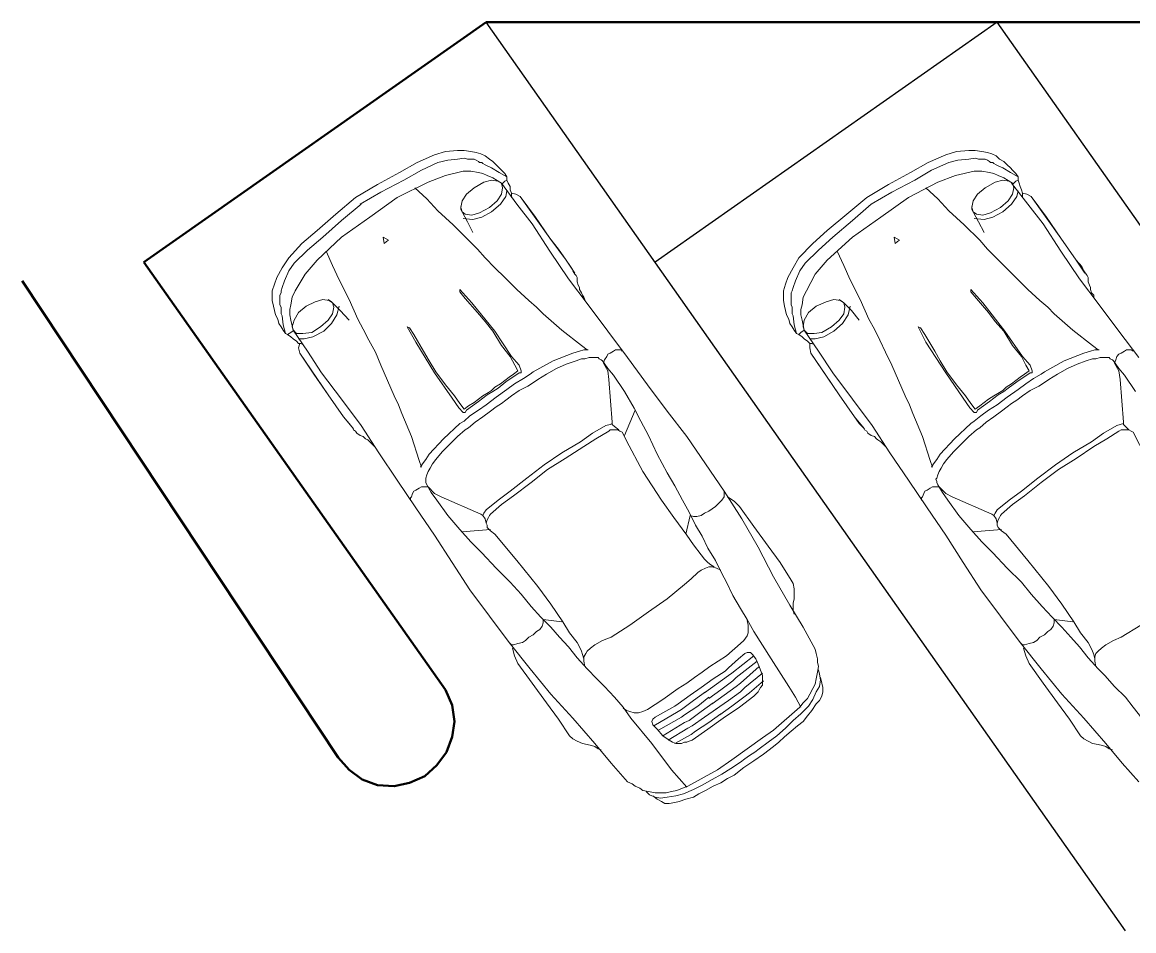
# Model space of a CAD drawing. Header units: metres. Extents: x -24.2 to 51.5, y -28.6 to 30.1.
# Drawn here: x -12.29 to -6.17, y -22.65 to -17.65 of the extents above; entities that cross this region are included whole.
import ezdxf

# ---------------------------------------------------------------- set-up
doc = ezdxf.new("R2010")
doc.units = ezdxf.units.M
for name, color, linetype in [('GF-BLACK', 250, 'Continuous'), ('GF-DARKGRAY', 8, 'Continuous'), ('GF-GRAY', 8, 'Continuous')]:
    doc.layers.add(name, color=color, linetype=linetype)

msp = doc.modelspace()

# ---------------------------------------------------------------- linework, layer by layer
at = {"layer": 'GF-BLACK', "lineweight": 50, "true_color": 0x000000}
for p, q in [((-9.7335, -17.6507), (-11.6163, -18.9723)), ((-9.7335, -17.6507), (11.0973, -17.6507)), ((-9.9568, -21.3257), (-11.6163, -18.9723)), ((-10.5482, -21.6998), (-12.2861, -19.0749))]:
    msp.add_line(p, q, dxfattribs=at)
msp.add_lwpolyline([(-10.5482, -21.6998), (-10.4878, -21.7662), (-10.4154, -21.8205), (-10.331, -21.8507), (-10.2404, -21.8567), (-10.156, -21.8386), (-10.0715, -21.8024), (-10.0051, -21.7421), (-9.9508, -21.6697), (-9.9206, -21.5852), (-9.9085, -21.5007), (-9.9206, -21.4102), (-9.9568, -21.3257)], dxfattribs=at)
at = {"layer": 'GF-DARKGRAY', "lineweight": 25, "true_color": 0x767676}
for p, q in [((-6.2155, -22.6533), (-9.7335, -17.6507)), ((-6.9215, -17.6507), (-8.8042, -18.9723)), ((-3.4034, -22.6533), (-6.9215, -17.6507))]:
    msp.add_line(p, q, dxfattribs=at)
at = {"layer": 'GF-GRAY', "lineweight": 13, "true_color": 0x808080}
for p, q in [((-9.2086, -19.4309), (-9.1784, -19.455)), ((-6.3965, -19.4309), (-6.3663, -19.455)), ((-9.0879, -19.5274), (-9.0818, -19.5093)), ((-6.2758, -19.5274), (-6.2698, -19.5093)), ((-8.9129, -19.7869), (-8.9732, -19.9257)), ((-10.1016, -20.0645), (-10.0896, -20.1007)), ((-7.2896, -20.0645), (-7.2775, -20.1007)), ((-9.8663, -20.4567), (-9.7094, -20.4447)), ((-7.0543, -20.4567), (-6.8974, -20.4447))]:
    msp.add_line(p, q, dxfattribs=at)
for points in [[(-10.4516, -18.6162), (-10.331, -18.5438), (-10.2103, -18.4774), (-10.1137, -18.4231), (-10.0172, -18.3809), (-9.9568, -18.3628), (-9.8904, -18.3568), (-9.8542, -18.3568), (-9.818, -18.3628), (-9.7879, -18.3688), (-9.7637, -18.3749), (-9.7396, -18.3869), (-9.7154, -18.405), (-9.6973, -18.4171), (-9.6792, -18.4352), (-9.6611, -18.4533), (-9.6491, -18.4654), (-9.631, -18.4835), (-9.6189, -18.5016)], [(-10.4275, -18.6524), (-10.3129, -18.5861), (-10.1861, -18.5197), (-10.0896, -18.4654), (-9.9991, -18.4231), (-9.9448, -18.4111), (-9.8904, -18.405), (-9.8542, -18.399), (-9.8361, -18.405)], [(-9.8361, -18.405), (-9.8241, -18.405), (-9.812, -18.405), (-9.7999, -18.405), (-9.7879, -18.4111), (-9.7758, -18.4171), (-9.7698, -18.4231), (-9.7577, -18.4231), (-9.7516, -18.4292), (-9.7396, -18.4352), (-9.7275, -18.4412), (-9.7154, -18.4473), (-9.7034, -18.4533), (-9.6611, -18.4774), (-9.6189, -18.5016)], [(-7.6396, -18.6162), (-7.5189, -18.5438), (-7.3982, -18.4774), (-7.3017, -18.4231), (-7.2051, -18.3809), (-7.1448, -18.3628), (-7.0784, -18.3568), (-7.0422, -18.3568), (-7.006, -18.3628), (-6.9758, -18.3688), (-6.9517, -18.3749), (-6.9275, -18.3869), (-6.9094, -18.405), (-6.8853, -18.4171), (-6.8672, -18.4352), (-6.8491, -18.4533), (-6.837, -18.4654), (-6.8189, -18.4835), (-6.8068, -18.5016)], [(-7.6155, -18.6524), (-7.5008, -18.5861), (-7.3741, -18.5197), (-7.2836, -18.4654), (-7.187, -18.4231), (-7.1387, -18.4111), (-7.0784, -18.405), (-7.0422, -18.399), (-7.0241, -18.405)], [(-7.0241, -18.405), (-7.012, -18.405), (-6.9999, -18.405), (-6.9879, -18.405), (-6.9758, -18.4111), (-6.9637, -18.4171), (-6.9577, -18.4231), (-6.9456, -18.4231), (-6.9396, -18.4292), (-6.9275, -18.4352), (-6.9155, -18.4412), (-6.9034, -18.4473), (-6.8913, -18.4533), (-6.8491, -18.4774), (-6.8068, -18.5016)], [(-10.3732, -18.7249), (-10.2223, -18.6162), (-10.0534, -18.5318), (-9.9568, -18.4955), (-9.8603, -18.4714), (-9.818, -18.4714), (-9.7758, -18.4774), (-9.7516, -18.4835), (-9.7275, -18.4955), (-9.6973, -18.5076), (-9.6491, -18.5378)], [(-9.6189, -18.5016), (-9.6189, -18.5197), (-9.631, -18.5257), (-9.6491, -18.5438)], [(-9.6189, -18.5197), (-9.6129, -18.5378), (-9.6008, -18.5559), (-9.6008, -18.574), (-9.5948, -18.5921), (-9.5948, -18.6042), (-9.5948, -18.6162)], [(-7.5612, -18.7249), (-7.4103, -18.6162), (-7.2474, -18.5318), (-7.1508, -18.4955), (-7.0482, -18.4714), (-7.006, -18.4714), (-6.9637, -18.4774), (-6.9396, -18.4835), (-6.9155, -18.4955), (-6.8853, -18.5076), (-6.837, -18.5378)], [(-6.8068, -18.5016), (-6.8068, -18.5197), (-6.8189, -18.5257), (-6.837, -18.5438)], [(-6.8068, -18.5197), (-6.8008, -18.5378), (-6.7948, -18.5559), (-6.7887, -18.574), (-6.7827, -18.5921), (-6.7827, -18.6042), (-6.7827, -18.6162)], [(-9.6491, -18.5378), (-9.5646, -18.6524), (-9.4801, -18.7611), (-9.3835, -18.9119), (-9.281, -19.0628), (-9.1723, -19.2076), (-9.0637, -19.3524), (-8.9551, -19.4973), (-8.8465, -19.6481), (-8.7379, -19.793), (-8.6292, -19.9317), (-8.5267, -20.0826), (-8.4241, -20.2335), (-8.3275, -20.3843), (-8.237, -20.5412), (-8.1525, -20.7042), (-8.062, -20.861), (-7.9896, -20.9817), (-7.9232, -21.1024), (-7.9172, -21.1266), (-7.9111, -21.1567), (-7.9111, -21.1748), (-7.9051, -21.199), (-7.9111, -21.2291), (-7.9172, -21.2654), (-7.9232, -21.2955), (-7.9353, -21.3197), (-7.9534, -21.3498), (-7.9655, -21.374), (-7.9896, -21.3981), (-8.0077, -21.4223), (-8.1525, -21.549), (-8.2129, -21.5912), (-8.3818, -21.7119), (-8.4603, -21.7662), (-8.6232, -21.8567), (-8.6534, -21.8688), (-8.6836, -21.8809), (-8.7137, -21.8869), (-8.7439, -21.8929), (-8.7741, -21.8929), (-8.8042, -21.8929), (-8.8404, -21.8869), (-8.8706, -21.8809), (-8.8887, -21.8688), (-8.9129, -21.8567), (-8.931, -21.8447), (-8.9551, -21.8326), (-9.0456, -21.73), (-9.1361, -21.6214), (-9.2568, -21.4826), (-9.3775, -21.3498), (-9.4922, -21.211), (-9.6068, -21.0662), (-9.7154, -20.9214), (-9.8241, -20.7766), (-9.9206, -20.6257), (-10.0172, -20.4748), (-10.1197, -20.324), (-10.2223, -20.1731), (-10.3249, -20.0223), (-10.4215, -19.8714), (-10.5301, -19.7266), (-10.6387, -19.5817), (-10.7172, -19.4611), (-10.7956, -19.3464)], [(-10.1258, -18.5619), (-10.0594, -18.6223), (-9.9991, -18.6887), (-9.9146, -18.7671), (-9.8301, -18.8516), (-9.7818, -18.8999), (-9.7396, -18.9481), (-9.6853, -19.0024), (-9.631, -19.0568), (-9.5646, -19.1231), (-9.4982, -19.1835), (-9.456, -19.2197), (-9.4198, -19.2559), (-9.3172, -19.3464), (-9.2086, -19.4309)], [(-9.8603, -18.7309), (-9.806, -18.7369), (-9.7577, -18.7249), (-9.7034, -18.6947), (-9.6551, -18.6524), (-9.6249, -18.6102), (-9.6189, -18.58)], [(-9.5948, -18.5921), (-9.5706, -18.5981), (-9.5465, -18.6102)], [(-7.3137, -18.5619), (-7.2474, -18.6223), (-7.187, -18.6887), (-7.1025, -18.7671), (-7.018, -18.8516), (-6.9758, -18.8999), (-6.9275, -18.9481), (-6.8732, -19.0024), (-6.8189, -19.0568), (-6.7525, -19.1231), (-6.6862, -19.1835), (-6.6439, -19.2197), (-6.6077, -19.2559), (-6.5051, -19.3464), (-6.3965, -19.4309)], [(-7.0482, -18.7309), (-6.9939, -18.7369), (-6.9456, -18.7249), (-6.8913, -18.6947), (-6.8431, -18.6524), (-6.8129, -18.6102), (-6.8068, -18.58)], [(-6.8431, -18.5378), (-6.7525, -18.6524), (-6.6681, -18.7611), (-6.5715, -18.9119), (-6.4689, -19.0628), (-6.3603, -19.2076), (-6.2517, -19.3524), (-6.1431, -19.4973)], [(-6.7827, -18.5921), (-6.7586, -18.5981), (-6.7344, -18.6102)], [(-10.4516, -18.6162), (-10.5603, -18.7068), (-10.6628, -18.7973), (-10.7473, -18.8697), (-10.8197, -18.9481), (-10.856, -19.0024), (-10.8861, -19.0568), (-10.8982, -19.093), (-10.9103, -19.1292), (-10.9103, -19.1593), (-10.9103, -19.1835), (-10.9042, -19.2136), (-10.8982, -19.2378), (-10.8922, -19.2619), (-10.8801, -19.2861), (-10.8741, -19.3102), (-10.862, -19.3283), (-10.8499, -19.3464), (-10.8378, -19.3645)], [(-10.4215, -18.6524), (-10.5301, -18.743), (-10.6327, -18.8335), (-10.7172, -18.9059), (-10.7896, -18.9783), (-10.8197, -19.0205), (-10.8439, -19.0749), (-10.856, -19.1111), (-10.862, -19.1292)], [(-9.5465, -18.6102), (-9.3835, -18.8395), (-9.293, -18.9602), (-9.2448, -19.0326)], [(-9.5465, -18.6102), (-9.462, -18.7249), (-9.3835, -18.8395), (-9.3353, -18.8999), (-9.293, -18.9602), (-9.2689, -18.9964), (-9.2448, -19.0326)], [(-7.6396, -18.6162), (-7.7482, -18.7068), (-7.8568, -18.7973), (-7.9353, -18.8697), (-8.0137, -18.9481), (-8.0439, -19.0024), (-8.0741, -19.0568), (-8.0861, -19.093), (-8.0982, -19.1292), (-8.0982, -19.1593), (-8.0982, -19.1835), (-8.0922, -19.2136), (-8.0861, -19.2378), (-8.0801, -19.2619), (-8.068, -19.2861), (-8.062, -19.3102), (-8.0499, -19.3283), (-8.0379, -19.3464), (-8.0258, -19.3645)], [(-7.6155, -18.6524), (-7.718, -18.743), (-7.8267, -18.8335), (-7.9051, -18.9059), (-7.9775, -18.9783), (-8.0077, -19.0205), (-8.0318, -19.0749), (-8.0439, -19.1111), (-8.0499, -19.1292)], [(-6.7344, -18.6102), (-6.5715, -18.8395), (-6.487, -18.9602), (-6.4387, -19.0326)], [(-6.7344, -18.6102), (-6.6499, -18.7249), (-6.5715, -18.8395), (-6.5293, -18.8999), (-6.487, -18.9602), (-6.4568, -18.9964), (-6.4387, -19.0326)], [(-9.8723, -18.6645), (-9.8723, -18.6826), (-9.8663, -18.6947), (-9.8361, -18.749), (-9.806, -18.8093)], [(-7.0603, -18.6645), (-7.0603, -18.6826), (-7.0543, -18.6947), (-7.0241, -18.749), (-6.9939, -18.8093)], [(-10.3732, -18.7249), (-10.5301, -18.8335), (-10.6628, -18.9602), (-10.7292, -19.0386), (-10.7835, -19.1292), (-10.8016, -19.1654), (-10.8077, -19.2076), (-10.8137, -19.2317), (-10.8137, -19.2619), (-10.8077, -19.2921), (-10.7956, -19.3464)], [(-7.5612, -18.7249), (-7.718, -18.8335), (-7.8568, -18.9602), (-7.9232, -19.0386), (-7.9715, -19.1292), (-7.9896, -19.1654), (-7.9956, -19.2076), (-8.0017, -19.2317), (-8.0017, -19.2619), (-7.9956, -19.2921), (-7.9836, -19.3464)], [(-10.3008, -18.8335), (-10.2706, -18.8516), (-10.2827, -18.8576)], [(-10.3008, -18.8335), (-10.2947, -18.8697), (-10.2827, -18.8576)], [(-7.4887, -18.8335), (-7.4586, -18.8516), (-7.4706, -18.8576)], [(-7.4887, -18.8335), (-7.4827, -18.8697), (-7.4706, -18.8576)], [(-10.6146, -18.9119), (-10.5784, -18.9904), (-10.5422, -19.0688), (-10.4879, -19.1774), (-10.4396, -19.2861), (-10.4094, -19.3404), (-10.3792, -19.4007), (-10.343, -19.4671), (-10.3129, -19.5395), (-10.2766, -19.624), (-10.2404, -19.7085), (-10.2163, -19.7567), (-10.1982, -19.805), (-10.1439, -19.9317), (-10.1016, -20.0645)], [(-7.8025, -18.9119), (-7.7663, -18.9904), (-7.7301, -19.0688), (-7.6758, -19.1774), (-7.6275, -19.2861), (-7.5974, -19.3404), (-7.5672, -19.4007), (-7.537, -19.4671), (-7.5008, -19.5395), (-7.4646, -19.624), (-7.4284, -19.7085), (-7.4043, -19.7567), (-7.3861, -19.805), (-7.3318, -19.9317), (-7.2896, -20.0645)], [(-9.2568, -19.0205), (-9.2448, -19.0386), (-9.2387, -19.0447), (-9.2327, -19.0567), (-9.2327, -19.0809), (-9.2267, -19.099), (-9.2206, -19.1111), (-9.2206, -19.1231), (-9.2086, -19.1412), (-9.2025, -19.1533), (-9.1965, -19.1654), (-9.1904, -19.1774)], [(-6.4448, -19.0205), (-6.4327, -19.0386), (-6.4267, -19.0447), (-6.4206, -19.0567), (-6.4206, -19.0809), (-6.4146, -19.099), (-6.4086, -19.1111), (-6.4086, -19.1231), (-6.4025, -19.1412), (-6.3905, -19.1533), (-6.3905, -19.1654), (-6.3844, -19.1774)], [(-10.862, -19.1292), (-10.862, -19.1412), (-10.868, -19.1533), (-10.868, -19.1654), (-10.868, -19.1774), (-10.868, -19.1835), (-10.868, -19.1955), (-10.868, -19.2076), (-10.862, -19.2197), (-10.862, -19.2317), (-10.862, -19.2438), (-10.862, -19.2559), (-10.856, -19.268), (-10.8499, -19.3162), (-10.8378, -19.3645)], [(-9.8784, -19.1231), (-9.812, -19.1955), (-9.6853, -19.3524), (-9.5948, -19.4912), (-9.5525, -19.5395), (-9.5404, -19.5697), (-9.5404, -19.5817), (-9.5525, -19.5817), (-9.6249, -19.63), (-9.6672, -19.6662), (-9.6973, -19.6843)], [(-9.8784, -19.1231), (-9.8784, -19.1352), (-9.8482, -19.1714), (-9.7818, -19.2499), (-9.7396, -19.2981), (-9.6973, -19.3524), (-9.6491, -19.4309), (-9.6008, -19.4912), (-9.5766, -19.5395), (-9.5585, -19.5697), (-9.5827, -19.5878), (-9.6068, -19.6059), (-9.631, -19.624), (-9.6551, -19.6421), (-9.6853, -19.6602), (-9.7034, -19.6783)], [(-8.0499, -19.1292), (-8.056, -19.1412), (-8.056, -19.1533), (-8.056, -19.1654), (-8.056, -19.1774), (-8.056, -19.1835), (-8.056, -19.1955), (-8.056, -19.2076), (-8.0499, -19.2197), (-8.0499, -19.2317), (-8.0499, -19.2438), (-8.0499, -19.2559), (-8.0439, -19.268), (-8.0379, -19.3162), (-8.0258, -19.3645)], [(-7.0663, -19.1231), (-6.9999, -19.1955), (-6.8793, -19.3524), (-6.7827, -19.4912), (-6.7405, -19.5395), (-6.7284, -19.5697), (-6.7284, -19.5817), (-6.7405, -19.5817), (-6.8129, -19.63), (-6.8612, -19.6662), (-6.8853, -19.6843)], [(-7.0663, -19.1231), (-7.0663, -19.1352), (-7.0362, -19.1714), (-6.9698, -19.2499), (-6.9336, -19.2981), (-6.8853, -19.3524), (-6.837, -19.4309), (-6.7887, -19.4912), (-6.7646, -19.5395), (-6.7465, -19.5697), (-6.7706, -19.5878), (-6.7948, -19.6059), (-6.8189, -19.624), (-6.8431, -19.6421), (-6.8732, -19.6602), (-6.8913, -19.6783)], [(-10.6025, -19.1774), (-10.5844, -19.1895), (-10.5784, -19.1955), (-10.5361, -19.2378), (-10.4878, -19.2921)], [(-7.7905, -19.1774), (-7.7724, -19.1895), (-7.7663, -19.1955), (-7.7241, -19.2378), (-7.6818, -19.2921)], [(-10.5422, -19.2136), (-10.5542, -19.2619), (-10.5844, -19.3102)], [(-7.7301, -19.2136), (-7.7422, -19.2619), (-7.7724, -19.3102)], [(-10.687, -19.3826), (-10.6266, -19.3524), (-10.5844, -19.3102)], [(-7.8749, -19.3826), (-7.8206, -19.3524), (-7.7724, -19.3102)], [(-10.8378, -19.3645), (-10.8258, -19.3705), (-10.8077, -19.3585), (-10.7896, -19.3464)], [(-10.8258, -19.3705), (-10.8077, -19.3826), (-10.7956, -19.3947), (-10.7775, -19.4067), (-10.7654, -19.4188), (-10.7534, -19.4188), (-10.7413, -19.4249)], [(-10.687, -19.3826), (-10.7353, -19.3947), (-10.7654, -19.3947)], [(-10.168, -19.3283), (-10.1197, -19.4128), (-10.0172, -19.5817), (-9.9206, -19.7205), (-9.8844, -19.7748), (-9.8603, -19.799), (-9.8482, -19.799), (-9.8422, -19.7869), (-9.7758, -19.7386), (-9.7275, -19.7024), (-9.6973, -19.6843)], [(-10.168, -19.3283), (-10.156, -19.3343), (-10.1318, -19.3705), (-10.0775, -19.4611), (-10.0473, -19.5154), (-10.0111, -19.5757), (-9.9568, -19.6481), (-9.9085, -19.7085), (-9.8784, -19.7507), (-9.8542, -19.7809), (-9.8301, -19.7628), (-9.7999, -19.7447), (-9.7758, -19.7266), (-9.7516, -19.7085), (-9.7215, -19.6904), (-9.7034, -19.6783)], [(-8.0258, -19.3645), (-8.0137, -19.3705), (-8.0017, -19.3585), (-7.9836, -19.3464)], [(-8.0137, -19.3705), (-7.9956, -19.3826), (-7.9836, -19.3947), (-7.9655, -19.4067), (-7.9534, -19.4188), (-7.9413, -19.4188), (-7.9292, -19.4249)], [(-6.1431, -21.8326), (-6.2336, -21.73), (-6.3241, -21.6214), (-6.4448, -21.4826), (-6.5655, -21.3498), (-6.6801, -21.211), (-6.7948, -21.0662), (-6.9034, -20.9214), (-7.012, -20.7766), (-7.1086, -20.6257), (-7.2051, -20.4748), (-7.3077, -20.324), (-7.4103, -20.1731), (-7.5129, -20.0223), (-7.6094, -19.8714), (-7.718, -19.7266), (-7.8267, -19.5817), (-7.9051, -19.4611), (-7.9836, -19.3464)], [(-7.8749, -19.3826), (-7.9232, -19.3947), (-7.9534, -19.3947)], [(-7.356, -19.3283), (-7.3137, -19.4128), (-7.2051, -19.5817), (-7.1086, -19.7205), (-7.0724, -19.7748), (-7.0482, -19.799), (-7.0362, -19.799), (-7.0301, -19.7869), (-6.9637, -19.7386), (-6.9155, -19.7024), (-6.8853, -19.6843)], [(-7.356, -19.3283), (-7.3439, -19.3343), (-7.3198, -19.3705), (-7.2655, -19.4611), (-7.2353, -19.5154), (-7.1991, -19.5757), (-7.1448, -19.6481), (-7.0965, -19.7085), (-7.0663, -19.7507), (-7.0422, -19.7809), (-7.018, -19.7628), (-6.9939, -19.7447), (-6.9698, -19.7266), (-6.9396, -19.7085), (-6.9094, -19.6904), (-6.8913, -19.6783)], [(-10.7594, -19.4188), (-10.7654, -19.443), (-10.7594, -19.4731)], [(-7.9534, -19.4188), (-7.9534, -19.443), (-7.9474, -19.4731)], [(-10.7594, -19.4731), (-10.6025, -19.7024), (-10.518, -19.8231), (-10.4637, -19.8895)], [(-10.7594, -19.4731), (-10.681, -19.5878), (-10.6025, -19.7024), (-10.5603, -19.7628), (-10.518, -19.8231), (-10.4878, -19.8593), (-10.4637, -19.8895)], [(-9.1723, -19.455), (-9.1965, -19.455), (-9.2206, -19.4611), (-9.2568, -19.4731), (-9.3654, -19.5154), (-9.4741, -19.5757), (-9.4922, -19.5878), (-9.5284, -19.6119), (-9.5767, -19.6421), (-9.6189, -19.6723), (-9.6792, -19.7145)], [(-9.0939, -19.5154), (-9.0999, -19.5093), (-9.112, -19.5033), (-9.118, -19.4973), (-9.1301, -19.4973), (-9.1482, -19.4973), (-9.1663, -19.4973), (-9.1904, -19.5033), (-9.2086, -19.5033), (-9.2387, -19.5154), (-9.293, -19.5335), (-9.3473, -19.5576), (-9.4017, -19.5878), (-9.4499, -19.6179), (-9.468, -19.63), (-9.5042, -19.6542), (-9.5525, -19.6783), (-9.5948, -19.7085), (-9.6249, -19.7326), (-9.6491, -19.7507)], [(-8.9853, -19.4611), (-8.9913, -19.455), (-9.0034, -19.455), (-9.0215, -19.455), (-9.0336, -19.4611), (-9.0517, -19.4731), (-9.0637, -19.4792), (-9.0698, -19.4912), (-9.0818, -19.5093)], [(-7.9474, -19.4731), (-7.7905, -19.7024), (-7.706, -19.8231), (-7.6517, -19.8895)], [(-7.9474, -19.4731), (-7.8689, -19.5878), (-7.7905, -19.7024), (-7.7482, -19.7628), (-7.706, -19.8231), (-7.6818, -19.8593), (-7.6517, -19.8895)], [(-6.3603, -19.455), (-6.3844, -19.455), (-6.4086, -19.4611), (-6.4448, -19.4731), (-6.5534, -19.5154), (-6.662, -19.5757), (-6.6801, -19.5878), (-6.7224, -19.6119), (-6.7646, -19.6421), (-6.8068, -19.6723), (-6.8672, -19.7145)], [(-6.2818, -19.5154), (-6.2879, -19.5093), (-6.2999, -19.5033), (-6.306, -19.4973), (-6.3181, -19.4973), (-6.3362, -19.4973), (-6.3543, -19.4973), (-6.3784, -19.5033), (-6.3965, -19.5033), (-6.4327, -19.5154), (-6.481, -19.5335), (-6.5353, -19.5576), (-6.5896, -19.5878), (-6.6379, -19.6179), (-6.656, -19.63), (-6.6922, -19.6542), (-6.7405, -19.6783), (-6.7827, -19.7085), (-6.8129, -19.7326), (-6.843, -19.7507)], [(-6.1732, -19.4611), (-6.1853, -19.455), (-6.1913, -19.455), (-6.2094, -19.455), (-6.2215, -19.4611), (-6.2396, -19.4731), (-6.2517, -19.4792), (-6.2637, -19.4912), (-6.2698, -19.5093)], [(-8.0017, -21.4223), (-8.0318, -21.3679), (-8.068, -21.3076), (-8.1646, -21.1567), (-8.2611, -21.0059), (-8.2974, -20.9395), (-8.3336, -20.8792), (-8.3758, -20.8067), (-8.412, -20.7343), (-8.4241, -20.7102), (-8.4361, -20.686), (-8.4723, -20.6136), (-8.5146, -20.5473), (-8.5448, -20.4809), (-8.581, -20.4205), (-8.6172, -20.3481), (-8.6534, -20.2817), (-8.6956, -20.2033), (-8.7379, -20.1309), (-8.7922, -20.0283), (-8.8404, -19.9257), (-8.8827, -19.8473), (-8.9189, -19.7749), (-8.9732, -19.6843), (-9.0336, -19.5938), (-9.0637, -19.5576), (-9.0939, -19.5154)], [(-9.0034, -19.8955), (-9.0275, -19.8774), (-9.0396, -19.8654), (-9.0396, -19.8533), (-9.0577, -19.618), (-9.0637, -19.5697), (-9.0879, -19.5274)], [(-6.1612, -19.6843), (-6.2215, -19.5938), (-6.2517, -19.5576), (-6.2818, -19.5154)], [(-6.1974, -19.8955), (-6.2155, -19.8774), (-6.2275, -19.8654), (-6.2275, -19.8533), (-6.2456, -19.618), (-6.2517, -19.5697), (-6.2758, -19.5274)], [(-10.0594, -20.1973), (-10.0654, -20.1852), (-10.0654, -20.1792), (-10.0654, -20.1671), (-10.0654, -20.1611), (-10.0594, -20.1429), (-10.0534, -20.1248), (-10.0413, -20.1067), (-10.0292, -20.0826), (-10.0111, -20.0585), (-9.9749, -20.0162), (-9.9327, -19.974), (-9.8904, -19.9317), (-9.8482, -19.8955), (-9.8301, -19.8835), (-9.7939, -19.8533), (-9.7517, -19.8231), (-9.7094, -19.793), (-9.6792, -19.7688), (-9.6491, -19.7507)], [(-9.8784, -19.8593), (-9.8542, -19.8473), (-9.8241, -19.8171), (-9.7758, -19.7869), (-9.7335, -19.7567), (-9.6792, -19.7145)], [(-7.2474, -20.1973), (-7.2534, -20.1852), (-7.2534, -20.1792), (-7.2594, -20.1671), (-7.2534, -20.1611), (-7.2474, -20.1429), (-7.2413, -20.1248), (-7.2293, -20.1067), (-7.2172, -20.0826), (-7.1991, -20.0585), (-7.1629, -20.0162), (-7.1206, -19.974), (-7.0784, -19.9317), (-7.0362, -19.8955), (-7.018, -19.8835), (-6.9818, -19.8533), (-6.9396, -19.8231), (-6.8974, -19.793), (-6.8672, -19.7688), (-6.8431, -19.7507)], [(-7.0663, -19.8593), (-7.0482, -19.8473), (-7.012, -19.8171), (-6.9698, -19.7869), (-6.9215, -19.7567), (-6.8672, -19.7145)], [(-9.8784, -19.8593), (-9.9689, -19.9438), (-10.0473, -20.0283)], [(-9.0396, -19.8593), (-9.0517, -19.8654), (-9.0758, -19.8714), (-9.1482, -19.9136), (-9.2146, -19.9619), (-9.3172, -20.0223), (-9.4137, -20.0886)], [(-7.0663, -19.8593), (-7.1568, -19.9438), (-7.2353, -20.0283)], [(-6.2275, -19.8593), (-6.2456, -19.8654), (-6.2637, -19.8714), (-6.3362, -19.9136), (-6.4025, -19.9619), (-6.5051, -20.0223), (-6.6017, -20.0886)], [(-10.4697, -19.8835), (-10.4637, -19.8955), (-10.4516, -19.9016), (-10.4456, -19.9136), (-10.4275, -19.9257), (-10.4094, -19.9317), (-10.3973, -19.9438), (-10.3853, -19.9498), (-10.3732, -19.9619), (-10.3611, -19.974), (-10.3551, -19.98), (-10.343, -19.9921)], [(-8.4784, -20.6498), (-8.4965, -20.6378), (-8.5146, -20.6257), (-8.5327, -20.6076), (-8.5508, -20.5835), (-8.593, -20.5291), (-8.6292, -20.4748), (-8.7017, -20.3783), (-8.768, -20.2817), (-8.8706, -20.1248), (-8.9611, -19.9559), (-8.9732, -19.9317), (-8.9853, -19.9076), (-8.9973, -19.9016), (-9.0094, -19.8955), (-9.0215, -19.8955), (-9.0396, -19.8955), (-9.0517, -19.8955), (-9.0577, -19.9016), (-9.1301, -19.9438), (-9.1965, -19.986), (-9.2991, -20.0524), (-9.3956, -20.1128)], [(-7.6577, -19.8835), (-7.6517, -19.8955), (-7.6396, -19.9016), (-7.6336, -19.9136), (-7.6155, -19.9257), (-7.5974, -19.9317), (-7.5853, -19.9438), (-7.5793, -19.9498), (-7.5611, -19.9619), (-7.5491, -19.974), (-7.543, -19.98), (-7.531, -19.9921)], [(-5.6663, -20.6498), (-5.6844, -20.6378), (-5.7025, -20.6257), (-5.7267, -20.6076), (-5.7448, -20.5835), (-5.781, -20.5291), (-5.8232, -20.4748), (-5.8896, -20.3783), (-5.956, -20.2817), (-6.0586, -20.1248), (-6.1491, -19.9559), (-6.1612, -19.9317), (-6.1732, -19.9076), (-6.1853, -19.9016), (-6.1974, -19.8955), (-6.2094, -19.8955), (-6.2275, -19.8955), (-6.2396, -19.8955), (-6.2517, -19.9016), (-6.3181, -19.9438), (-6.3905, -19.986), (-6.487, -20.0524), (-6.5836, -20.1128)], [(-10.0956, -20.1007), (-10.0835, -20.0826), (-10.0654, -20.0585), (-10.0473, -20.0283)], [(-7.2836, -20.1007), (-7.2715, -20.0826), (-7.2534, -20.0585), (-7.2353, -20.0283)], [(-9.7516, -20.3662), (-9.7456, -20.3542), (-9.7335, -20.336), (-9.6672, -20.2817), (-9.6008, -20.2335), (-9.5103, -20.1611), (-9.4137, -20.0886)], [(-9.1965, -21.1567), (-9.2025, -21.1326), (-9.2085, -21.1145), (-9.2206, -21.0904), (-9.2327, -21.0662), (-9.2749, -21.0119), (-9.3111, -20.9516), (-9.3775, -20.855), (-9.4499, -20.7585), (-9.5646, -20.6136), (-9.6853, -20.4688), (-9.7094, -20.4507), (-9.7275, -20.4326), (-9.7275, -20.4205), (-9.7335, -20.4085), (-9.7275, -20.3904), (-9.7215, -20.3783), (-9.7154, -20.3662), (-9.7094, -20.3602), (-9.6491, -20.3059), (-9.5827, -20.2576), (-9.4861, -20.1852), (-9.3956, -20.1128)], [(-6.9396, -20.3662), (-6.9336, -20.3542), (-6.9215, -20.336), (-6.8551, -20.2817), (-6.7887, -20.2335), (-6.6982, -20.1611), (-6.6017, -20.0886)], [(-6.3844, -21.1567), (-6.3905, -21.1326), (-6.3965, -21.1145), (-6.4086, -21.0904), (-6.4206, -21.0662), (-6.4629, -21.0119), (-6.4991, -20.9516), (-6.5655, -20.855), (-6.6379, -20.7585), (-6.7525, -20.6136), (-6.8732, -20.4688), (-6.8974, -20.4507), (-6.9155, -20.4326), (-6.9215, -20.4205), (-6.9215, -20.4085), (-6.9155, -20.3904), (-6.9094, -20.3783), (-6.9034, -20.3662), (-6.8974, -20.3602), (-6.837, -20.3059), (-6.7706, -20.2576), (-6.6801, -20.1852), (-6.5836, -20.1128)], [(-10.1499, -20.2817), (-10.1499, -20.2697), (-10.1439, -20.2636), (-10.1379, -20.2455), (-10.1318, -20.2335), (-10.1197, -20.2274), (-10.1016, -20.2154), (-10.0896, -20.2093), (-10.0715, -20.2093), (-10.0534, -20.2093)], [(-8.6292, -21.8628), (-8.6715, -21.8145), (-8.7137, -21.7662), (-8.8223, -21.6214), (-8.937, -21.4826), (-8.9792, -21.4222), (-9.0275, -21.3679), (-9.0818, -21.3076), (-9.1422, -21.2472), (-9.1603, -21.2291), (-9.1784, -21.211), (-9.2327, -21.1507), (-9.281, -21.0904), (-9.3292, -21.036), (-9.3775, -20.9817), (-9.4318, -20.9274), (-9.4861, -20.8671), (-9.5404, -20.8007), (-9.6008, -20.7343), (-9.6792, -20.6559), (-9.7577, -20.5714), (-9.818, -20.511), (-9.8784, -20.4447), (-9.9448, -20.3662), (-10.0051, -20.2817), (-10.0353, -20.2395), (-10.0594, -20.1973)], [(-9.7335, -20.4085), (-9.7396, -20.3843), (-9.7516, -20.3662), (-9.7637, -20.3602), (-9.981, -20.2636), (-10.0172, -20.2455), (-10.0534, -20.2093)], [(-8.4241, -20.2335), (-8.4241, -20.2455), (-8.4241, -20.2636), (-8.4361, -20.2817), (-8.4542, -20.2998), (-8.4723, -20.3179), (-8.4905, -20.33), (-8.5086, -20.3421), (-8.5327, -20.3542), (-8.5508, -20.3662), (-8.5749, -20.3723), (-8.593, -20.3723), (-8.6111, -20.3662), (-8.6353, -20.4688)], [(-7.3379, -20.2817), (-7.3379, -20.2697), (-7.3318, -20.2636), (-7.3258, -20.2455), (-7.3198, -20.2335), (-7.3077, -20.2274), (-7.2896, -20.2154), (-7.2775, -20.2093), (-7.2594, -20.2093), (-7.2413, -20.2093)], [(-6.125, -21.4826), (-6.1732, -21.4222), (-6.2155, -21.3679), (-6.2758, -21.3076), (-6.3301, -21.2472), (-6.3482, -21.2291), (-6.3663, -21.211), (-6.4206, -21.1507), (-6.4689, -21.0904), (-6.5172, -21.036), (-6.5655, -20.9817), (-6.6198, -20.9274), (-6.6741, -20.8671), (-6.7344, -20.8007), (-6.7887, -20.7343), (-6.8672, -20.6559), (-6.9456, -20.5714), (-7.006, -20.511), (-7.0663, -20.4447), (-7.1327, -20.3662), (-7.193, -20.2817), (-7.2232, -20.2395), (-7.2474, -20.1973)], [(-6.9215, -20.4085), (-6.9275, -20.3843), (-6.9396, -20.3662), (-6.9517, -20.3602), (-7.1689, -20.2636), (-7.2051, -20.2455), (-7.2413, -20.2093)], [(-8.406, -20.2636), (-8.3698, -20.2878), (-8.3396, -20.3179), (-8.2611, -20.4266), (-8.1827, -20.5352), (-8.1163, -20.6257), (-8.056, -20.7223), (-8.0439, -20.7404), (-8.0379, -20.7705), (-8.0379, -20.7947), (-8.0379, -20.8248), (-8.0439, -20.849), (-8.0439, -20.8731), (-8.0439, -20.8912), (-8.0379, -20.9093)], [(-8.4422, -20.6679), (-8.4663, -20.6559), (-8.4905, -20.6498), (-8.5086, -20.6498), (-8.5267, -20.6559), (-8.5508, -20.6679), (-8.5689, -20.68), (-8.6051, -20.7162), (-8.6413, -20.7464), (-8.7379, -20.8248), (-8.8404, -20.8973)], [(-9.1904, -21.199), (-9.1965, -21.1688), (-9.1965, -21.1447), (-9.1844, -21.1266), (-9.1784, -21.1145), (-9.1603, -21.0964), (-9.1361, -21.0783), (-9.0939, -21.0541), (-9.0456, -21.036), (-8.943, -20.9697), (-8.8404, -20.8973)], [(-6.3784, -21.199), (-6.3844, -21.1688), (-6.3844, -21.1447), (-6.3784, -21.1266), (-6.3663, -21.1145), (-6.3482, -21.0964), (-6.3241, -21.0783), (-6.2818, -21.0541), (-6.2396, -21.036), (-6.131, -20.9697), (-6.0284, -20.8973)], [(-9.6068, -21.0662), (-9.5948, -21.0783), (-9.5827, -21.0783), (-9.5585, -21.0723), (-9.5344, -21.0662), (-9.5163, -21.0541), (-9.4982, -21.036), (-9.4741, -21.024), (-9.456, -21.0059), (-9.4379, -20.9938), (-9.4258, -20.9757), (-9.4198, -20.9576), (-9.4198, -20.9395), (-9.3172, -20.9516)], [(-8.2973, -20.9455), (-8.2913, -20.9697), (-8.2913, -20.9878), (-8.2913, -21.0119), (-8.2973, -21.03), (-8.3155, -21.0541), (-8.3336, -21.0723), (-8.412, -21.1386), (-8.5025, -21.199), (-8.5448, -21.2291), (-8.587, -21.2593)], [(-6.7948, -21.0662), (-6.7827, -21.0783), (-6.7706, -21.0783), (-6.7465, -21.0723), (-6.7224, -21.0662), (-6.7043, -21.0541), (-6.6862, -21.036), (-6.662, -21.024), (-6.6439, -21.0059), (-6.6258, -20.9938), (-6.6137, -20.9757), (-6.6077, -20.9576), (-6.6077, -20.9395), (-6.5051, -20.9516)], [(-9.5887, -21.0964), (-9.5767, -21.1386), (-9.5585, -21.1809), (-9.4801, -21.2895), (-9.4017, -21.3981), (-9.3353, -21.4886), (-9.2749, -21.5791), (-9.2568, -21.5972), (-9.2327, -21.6093), (-9.2025, -21.6214), (-9.1784, -21.6274), (-9.1542, -21.6335), (-9.1361, -21.6395), (-9.118, -21.6516), (-9.0999, -21.6576)], [(-6.7767, -21.0964), (-6.7646, -21.1386), (-6.7465, -21.1809), (-6.6681, -21.2895), (-6.5896, -21.3981), (-6.5232, -21.4886), (-6.4629, -21.5791), (-6.4448, -21.5972), (-6.4206, -21.6093), (-6.3965, -21.6214), (-6.3663, -21.6274), (-6.3422, -21.6335), (-6.3241, -21.6395), (-6.306, -21.6516), (-6.2879, -21.6576)], [(-8.5508, -21.3136), (-8.4844, -21.2654), (-8.418, -21.2231), (-8.3999, -21.205), (-8.3456, -21.1567), (-8.3094, -21.1266), (-8.2973, -21.1205)], [(-8.5327, -21.3438), (-8.4663, -21.2955), (-8.3999, -21.2472), (-8.3818, -21.2352), (-8.2611, -21.1386)], [(-8.2672, -21.1326), (-8.2491, -21.1567), (-8.231, -21.199), (-8.2129, -21.2472), (-8.2129, -21.2654), (-8.2129, -21.2835), (-8.2129, -21.3016), (-8.2249, -21.3136), (-8.231, -21.3257), (-8.237, -21.3378), (-8.2491, -21.3498), (-8.2611, -21.3619), (-8.3396, -21.4222), (-8.4301, -21.4826)], [(-8.2672, -21.1326), (-8.2792, -21.1205), (-8.2973, -21.1205)], [(-8.5086, -21.374), (-8.4422, -21.3257), (-8.3758, -21.2774), (-8.3577, -21.2593), (-8.243, -21.1688)], [(-8.4905, -21.4041), (-8.4241, -21.3559), (-8.3577, -21.3076), (-8.3336, -21.2895), (-8.231, -21.199)], [(-7.9051, -21.2171), (-7.8991, -21.2412), (-7.893, -21.2714), (-7.8991, -21.3076), (-7.9172, -21.3378), (-7.9353, -21.38), (-7.9594, -21.4162), (-8.0017, -21.4585), (-8.0439, -21.4947), (-8.0861, -21.5369), (-8.1344, -21.5791), (-8.1827, -21.6154), (-8.231, -21.6516), (-8.2551, -21.6697), (-8.2853, -21.6878)], [(-8.9792, -21.4283), (-8.9611, -21.4404), (-8.943, -21.4464), (-8.9189, -21.4524), (-8.8948, -21.4524), (-8.8706, -21.4464), (-8.8465, -21.4343), (-8.762, -21.38), (-8.6775, -21.3197), (-8.6292, -21.2895), (-8.587, -21.2593)], [(-8.4723, -21.4343), (-8.3999, -21.386), (-8.3336, -21.3378), (-8.3094, -21.3136), (-8.2129, -21.2352)], [(-8.4482, -21.4645), (-8.3818, -21.4162), (-8.3155, -21.3679), (-8.2853, -21.3438), (-8.2068, -21.2774)], [(-7.893, -21.2593), (-7.887, -21.2895), (-7.881, -21.3136), (-7.881, -21.3378), (-7.887, -21.3619), (-7.8991, -21.386), (-7.9172, -21.4041), (-7.9413, -21.4403), (-7.9655, -21.4705), (-7.9896, -21.5007), (-8.0198, -21.5248), (-8.056, -21.555), (-8.0922, -21.5852), (-8.1224, -21.6153), (-8.1525, -21.6395), (-8.2068, -21.6817), (-8.2611, -21.7179)], [(-8.5508, -21.3136), (-8.6111, -21.3559), (-8.6775, -21.4041), (-8.6956, -21.4162), (-8.762, -21.4524), (-8.8042, -21.4766), (-8.8163, -21.4886), (-8.8223, -21.5007), (-8.8163, -21.5188), (-8.7922, -21.5429), (-8.762, -21.5791), (-8.7258, -21.6033), (-8.7077, -21.6154), (-8.6896, -21.6214), (-8.6715, -21.6214), (-8.6594, -21.6214), (-8.6413, -21.6154), (-8.6292, -21.6154), (-8.6172, -21.6093), (-8.5991, -21.6033), (-8.5146, -21.5429), (-8.4301, -21.4826)], [(-8.5267, -21.3378), (-8.593, -21.386), (-8.6594, -21.4343), (-8.6775, -21.4464), (-8.8103, -21.5248)], [(-8.5086, -21.3679), (-8.5689, -21.4162), (-8.6413, -21.4645), (-8.6594, -21.4766), (-8.7861, -21.549)], [(-8.4844, -21.3981), (-8.5508, -21.4464), (-8.6172, -21.4947), (-8.6413, -21.5067), (-8.762, -21.5791)], [(-8.4603, -21.4283), (-8.5327, -21.4766), (-8.5991, -21.5248), (-8.6232, -21.5369), (-8.7318, -21.6033)], [(-8.4422, -21.4585), (-8.5086, -21.5067), (-8.581, -21.555), (-8.6051, -21.5731), (-8.6956, -21.6214)], [(-8.8525, -21.8869), (-8.8344, -21.905), (-8.8042, -21.9171), (-8.7741, -21.9231), (-8.7379, -21.9171), (-8.6896, -21.911), (-8.6473, -21.899), (-8.593, -21.8748), (-8.5448, -21.8507), (-8.4905, -21.8205), (-8.4361, -21.7903), (-8.3879, -21.7602), (-8.3336, -21.724), (-8.3094, -21.7059), (-8.2853, -21.6878)], [(-8.8163, -21.911), (-8.7922, -21.9291), (-8.768, -21.9412), (-8.7499, -21.9533), (-8.7258, -21.9533), (-8.6956, -21.9472), (-8.6715, -21.9412), (-8.6353, -21.9291), (-8.593, -21.9171), (-8.5629, -21.899), (-8.5267, -21.8809), (-8.4844, -21.8567), (-8.4422, -21.8386), (-8.406, -21.8145), (-8.3698, -21.7964), (-8.3155, -21.7541), (-8.2611, -21.7179)]]:
    msp.add_lwpolyline(points, dxfattribs=at)
for points in [[(-9.6491, -18.5378), (-9.643, -18.5619), (-9.6491, -18.5981), (-9.6732, -18.6343), (-9.7154, -18.6705), (-9.7698, -18.7007), (-9.812, -18.7128), (-9.8482, -18.7068), (-9.8663, -18.6947), (-9.8723, -18.6705), (-9.8663, -18.6343), (-9.8422, -18.5981), (-9.7999, -18.5619), (-9.7456, -18.5318), (-9.7034, -18.5197), (-9.6672, -18.5257)], [(-6.837, -18.5378), (-6.831, -18.5619), (-6.837, -18.5981), (-6.8612, -18.6343), (-6.9034, -18.6705), (-6.9577, -18.7007), (-6.9999, -18.7128), (-7.0362, -18.7068), (-7.0543, -18.6947), (-7.0603, -18.6705), (-7.0543, -18.6343), (-7.0301, -18.5981), (-6.9879, -18.5619), (-6.9336, -18.5318), (-6.8913, -18.5197), (-6.8551, -18.5257)], [(-10.7956, -19.3464), (-10.7775, -19.3645), (-10.7413, -19.3645), (-10.693, -19.3585), (-10.6447, -19.3283), (-10.6025, -19.2921), (-10.5784, -19.2559), (-10.5723, -19.2197), (-10.5784, -19.1955), (-10.5965, -19.1835), (-10.6327, -19.1774), (-10.6749, -19.1895), (-10.7232, -19.2136), (-10.7654, -19.2499), (-10.7896, -19.2921), (-10.8016, -19.3283)], [(-7.9836, -19.3464), (-7.9655, -19.3645), (-7.9292, -19.3645), (-7.887, -19.3585), (-7.8327, -19.3283), (-7.7905, -19.2921), (-7.7663, -19.2559), (-7.7603, -19.2197), (-7.7663, -19.1955), (-7.7844, -19.1835), (-7.8206, -19.1774), (-7.8629, -19.1895), (-7.9172, -19.2136), (-7.9594, -19.2499), (-7.9836, -19.2921), (-7.9896, -19.3283)]]:
    msp.add_lwpolyline(points, close=True, dxfattribs=at)

doc.saveas('drawing.dxf')
